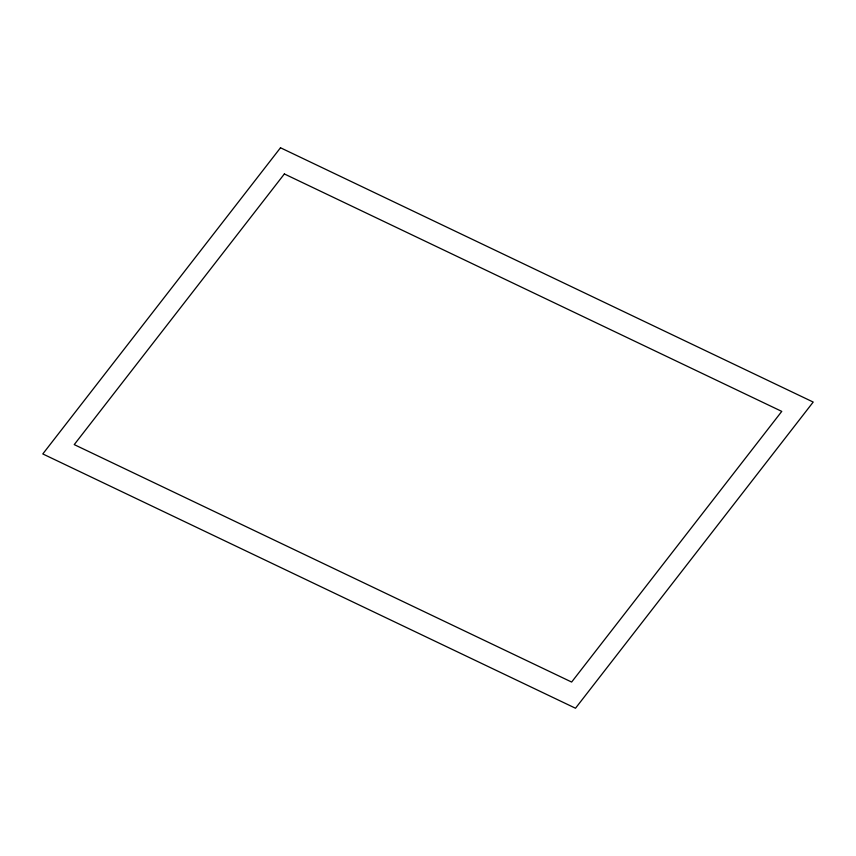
<?xml version="1.0" encoding="UTF-8"?>
<svg xmlns="http://www.w3.org/2000/svg" width="856" height="856" viewBox="0 0 856 856"><rect width="100%" height="100%" fill="white"/><g stroke="black" fill="none" stroke-linecap="round" stroke-linejoin="round"><path stroke-width="1.28" d="M280.5 147.767L42.8 453.937L575.5 708.233L813.2 402.063L280.5 147.767M284.363 173.95L74.237 444.606L571.637 682.05L781.763 411.394L284.363 173.95"/></g></svg>
